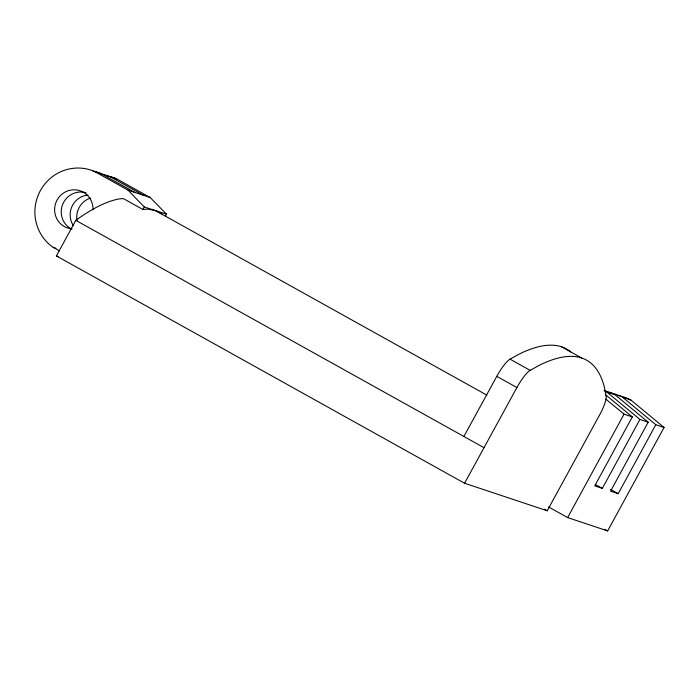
<?xml version="1.0" encoding="UTF-8"?>
<svg xmlns="http://www.w3.org/2000/svg" width="699" height="699" viewBox="0 0 699 699"><rect width="100%" height="100%" fill="white"/><g stroke="black" fill="none" stroke-linecap="round" stroke-linejoin="round"><path stroke-width="1.05" d="M464.582 483.245L516.902 387.543A21.975 4.788 -60.9 0 1 530.148 370.356L539.742 365.053A590.061 128.633 -60.9 0 1 604.233 386.538L606.103 396.272A20.987 4.57 -60.9 0 1 599.541 415.075L547.221 510.777L464.582 483.245L56.392 255.921L75.798 220.334A511.423 111.49 -60.9 0 1 119.686 198.839L123.391 198.603L142.902 209.482L147.812 209.158L155.152 210.495L166.511 214.174L165.523 215.982M142.902 209.482L144.274 206.965L128.013 190.128L94.505 171.465A43.443 42.359 -71.6 0 0 40.315 190.731A43.443 42.359 -71.6 0 0 53.133 247.332L59.642 250.958M548.593 506.967L567.64 517.575L624.058 414.166L605.85 399.085M605.841 394.979L632.324 416.919L594.727 485.866L602.328 488.391L639.926 419.444L606.828 392.025A41.652 40.621 -71.6 0 0 603.98 390.584M605.22 390.907A41.652 40.621 -71.6 0 1 615.085 394.778L648.183 422.196L610.594 491.144L618.196 493.677L655.784 424.73L622.687 397.312A41.652 40.621 -71.6 0 0 609.694 392.803M567.64 517.575L607.667 530.908L664.05 427.482L630.952 400.064A41.652 40.621 -71.6 0 0 617.951 395.555M463.874 436.464L496.797 376.35A21.975 4.788 -60.9 0 1 510.043 359.164L519.637 353.86A590.061 128.633 -60.9 0 1 570.812 351.955M144.274 206.965L155.152 210.495M94.505 171.465L101.119 173.667L134.619 192.33M100.857 173.859A43.443 42.359 -71.6 0 1 110.04 176.637L116.646 178.839L150.154 197.502L166.511 214.174M128.013 190.128L150.154 197.502M606.828 392.025L615.085 394.778M622.687 397.312L630.952 400.064M624.058 414.166L632.324 416.919M639.926 419.444L648.183 422.196M655.784 424.73L664.05 427.482M53.133 247.332L55.964 248.276M56.392 255.921L58.401 256.585M161.923 213.894L155.388 210.574L486.827 395.118M71.106 228.695L69.376 227.795A19.651 19.161 -71.6 0 1 63.181 203.226A19.651 19.161 -71.6 0 1 86.091 192.784M561.585 346.818L581.682 358.01M510.043 359.164L530.148 370.356M496.797 376.35L516.902 387.543M110.04 176.637L143.54 195.301M610.577 489.44L618.196 493.677M595.662 484.687L602.328 488.391M75.798 220.334L483.979 447.666M604.81 529.318L607.667 530.908M544.355 509.178L547.221 510.777M72.102 228.94A19.651 19.161 -71.6 0 1 54.662 208.276A19.651 19.161 -71.6 0 1 74.872 189.813A19.651 19.161 -71.6 0 1 93.019 209.84M92.88 171.063A43.443 42.359 -71.6 0 1 101.119 173.667M107.463 176.052A43.443 42.359 -71.6 0 1 116.646 178.839M77.03 220.412A19.651 19.161 -71.6 0 1 90.713 197.992M73.404 225.733A19.651 19.161 -71.6 0 1 88.057 195.03"/></g></svg>
